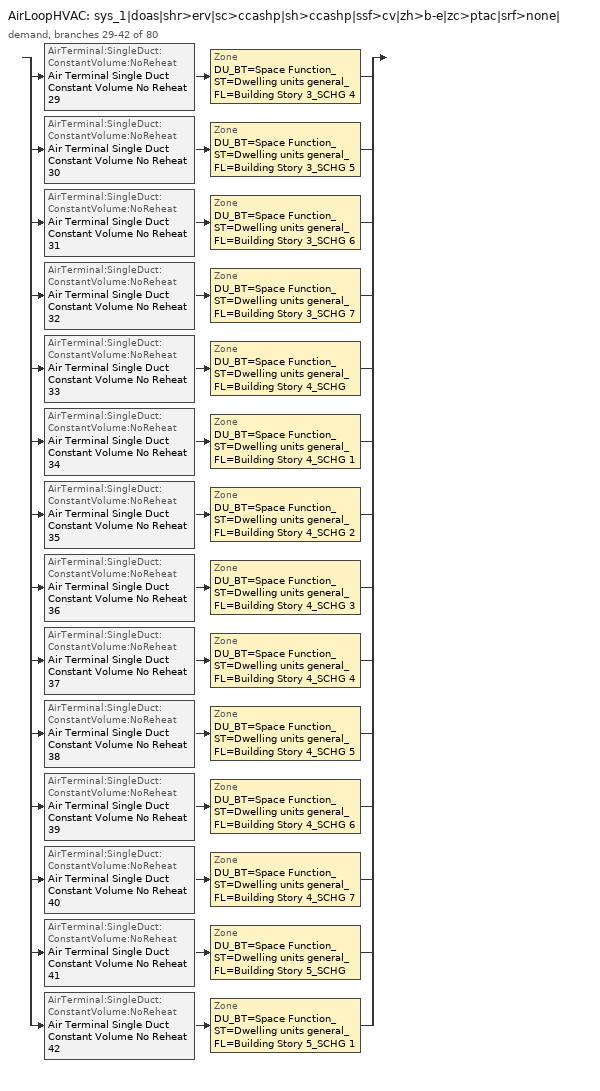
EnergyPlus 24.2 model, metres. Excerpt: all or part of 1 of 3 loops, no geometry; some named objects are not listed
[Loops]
AirLoopHVAC 'sys_1|doas|shr>erv|sc>ccashp|sh>ccashp|ssf>cv|zh>b-e|zc>ptac|srf>none|'
 demand, branches 29-42 of 80: split
  | AirTerminal:SingleDuct:ConstantVolume:NoReheat 'Air Terminal Single Duct Constant Volume No Reheat 29' > Zone 'DU_BT=Space Function_ST=Dwelling units general_FL=Building Story 3_SCHG 4'
  | AirTerminal:SingleDuct:ConstantVolume:NoReheat 'Air Terminal Single Duct Constant Volume No Reheat 30' > Zone 'DU_BT=Space Function_ST=Dwelling units general_FL=Building Story 3_SCHG 5'
  | AirTerminal:SingleDuct:ConstantVolume:NoReheat 'Air Terminal Single Duct Constant Volume No Reheat 31' > Zone 'DU_BT=Space Function_ST=Dwelling units general_FL=Building Story 3_SCHG 6'
  | AirTerminal:SingleDuct:ConstantVolume:NoReheat 'Air Terminal Single Duct Constant Volume No Reheat 32' > Zone 'DU_BT=Space Function_ST=Dwelling units general_FL=Building Story 3_SCHG 7'
  | AirTerminal:SingleDuct:ConstantVolume:NoReheat 'Air Terminal Single Duct Constant Volume No Reheat 33' > Zone 'DU_BT=Space Function_ST=Dwelling units general_FL=Building Story 4_SCHG'
  | AirTerminal:SingleDuct:ConstantVolume:NoReheat 'Air Terminal Single Duct Constant Volume No Reheat 34' > Zone 'DU_BT=Space Function_ST=Dwelling units general_FL=Building Story 4_SCHG 1'
  | AirTerminal:SingleDuct:ConstantVolume:NoReheat 'Air Terminal Single Duct Constant Volume No Reheat 35' > Zone 'DU_BT=Space Function_ST=Dwelling units general_FL=Building Story 4_SCHG 2'
  | AirTerminal:SingleDuct:ConstantVolume:NoReheat 'Air Terminal Single Duct Constant Volume No Reheat 36' > Zone 'DU_BT=Space Function_ST=Dwelling units general_FL=Building Story 4_SCHG 3'
  | AirTerminal:SingleDuct:ConstantVolume:NoReheat 'Air Terminal Single Duct Constant Volume No Reheat 37' > Zone 'DU_BT=Space Function_ST=Dwelling units general_FL=Building Story 4_SCHG 4'
  | AirTerminal:SingleDuct:ConstantVolume:NoReheat 'Air Terminal Single Duct Constant Volume No Reheat 38' > Zone 'DU_BT=Space Function_ST=Dwelling units general_FL=Building Story 4_SCHG 5'
  | AirTerminal:SingleDuct:ConstantVolume:NoReheat 'Air Terminal Single Duct Constant Volume No Reheat 39' > Zone 'DU_BT=Space Function_ST=Dwelling units general_FL=Building Story 4_SCHG 6'
  | AirTerminal:SingleDuct:ConstantVolume:NoReheat 'Air Terminal Single Duct Constant Volume No Reheat 40' > Zone 'DU_BT=Space Function_ST=Dwelling units general_FL=Building Story 4_SCHG 7'
  | AirTerminal:SingleDuct:ConstantVolume:NoReheat 'Air Terminal Single Duct Constant Volume No Reheat 41' > Zone 'DU_BT=Space Function_ST=Dwelling units general_FL=Building Story 5_SCHG'
  | AirTerminal:SingleDuct:ConstantVolume:NoReheat 'Air Terminal Single Duct Constant Volume No Reheat 42' > Zone 'DU_BT=Space Function_ST=Dwelling units general_FL=Building Story 5_SCHG 1'
[ZoneControl:Thermostat] Temperature Difference Between Cutout And Setpoint {deltaC}=0
Name | Zone or ZoneList | Control Type Schedule | Control 1
DU_BT=Space Function_ST=Dwelling units general_FL=Building Story 3_SCHG 4 Thermostat | DU_BT=Space Function_ST=Dwelling units general_FL=Building Story 3_SCHG 4 | DU_BT=Space Function_ST=Dwelling units general_FL=Building Story 3_SCHG 4 Thermostat Schedule | Space Function Dwelling units general Thermostat 209
DU_BT=Space Function_ST=Dwelling units general_FL=Building Story 3_SCHG 5 Thermostat | DU_BT=Space Function_ST=Dwelling units general_FL=Building Story 3_SCHG 5 | DU_BT=Space Function_ST=Dwelling units general_FL=Building Story 3_SCHG 5 Thermostat Schedule | Space Function Dwelling units general Thermostat 232
DU_BT=Space Function_ST=Dwelling units general_FL=Building Story 3_SCHG 6 Thermostat | DU_BT=Space Function_ST=Dwelling units general_FL=Building Story 3_SCHG 6 | DU_BT=Space Function_ST=Dwelling units general_FL=Building Story 3_SCHG 6 Thermostat Schedule | Space Function Dwelling units general Thermostat 234
DU_BT=Space Function_ST=Dwelling units general_FL=Building Story 3_SCHG 7 Thermostat | DU_BT=Space Function_ST=Dwelling units general_FL=Building Story 3_SCHG 7 | DU_BT=Space Function_ST=Dwelling units general_FL=Building Story 3_SCHG 7 Thermostat Schedule | Space Function Dwelling units general Thermostat 237
DU_BT=Space Function_ST=Dwelling units general_FL=Building Story 4_SCHG Thermostat | DU_BT=Space Function_ST=Dwelling units general_FL=Building Story 4_SCHG | DU_BT=Space Function_ST=Dwelling units general_FL=Building Story 4_SCHG Thermostat Schedule | Space Function Dwelling units general Thermostat 195
DU_BT=Space Function_ST=Dwelling units general_FL=Building Story 4_SCHG 1 Thermostat | DU_BT=Space Function_ST=Dwelling units general_FL=Building Story 4_SCHG 1 | DU_BT=Space Function_ST=Dwelling units general_FL=Building Story 4_SCHG 1 Thermostat Schedule | Space Function Dwelling units general Thermostat 201
DU_BT=Space Function_ST=Dwelling units general_FL=Building Story 4_SCHG 2 Thermostat | DU_BT=Space Function_ST=Dwelling units general_FL=Building Story 4_SCHG 2 | DU_BT=Space Function_ST=Dwelling units general_FL=Building Story 4_SCHG 2 Thermostat Schedule | Space Function Dwelling units general Thermostat 206
DU_BT=Space Function_ST=Dwelling units general_FL=Building Story 4_SCHG 3 Thermostat | DU_BT=Space Function_ST=Dwelling units general_FL=Building Story 4_SCHG 3 | DU_BT=Space Function_ST=Dwelling units general_FL=Building Story 4_SCHG 3 Thermostat Schedule | Space Function Dwelling units general Thermostat 211
DU_BT=Space Function_ST=Dwelling units general_FL=Building Story 4_SCHG 4 Thermostat | DU_BT=Space Function_ST=Dwelling units general_FL=Building Story 4_SCHG 4 | DU_BT=Space Function_ST=Dwelling units general_FL=Building Story 4_SCHG 4 Thermostat Schedule | Space Function Dwelling units general Thermostat 213
DU_BT=Space Function_ST=Dwelling units general_FL=Building Story 4_SCHG 5 Thermostat | DU_BT=Space Function_ST=Dwelling units general_FL=Building Story 4_SCHG 5 | DU_BT=Space Function_ST=Dwelling units general_FL=Building Story 4_SCHG 5 Thermostat Schedule | Space Function Dwelling units general Thermostat 214
DU_BT=Space Function_ST=Dwelling units general_FL=Building Story 4_SCHG 6 Thermostat | DU_BT=Space Function_ST=Dwelling units general_FL=Building Story 4_SCHG 6 | DU_BT=Space Function_ST=Dwelling units general_FL=Building Story 4_SCHG 6 Thermostat Schedule | Space Function Dwelling units general Thermostat 228
DU_BT=Space Function_ST=Dwelling units general_FL=Building Story 4_SCHG 7 Thermostat | DU_BT=Space Function_ST=Dwelling units general_FL=Building Story 4_SCHG 7 | DU_BT=Space Function_ST=Dwelling units general_FL=Building Story 4_SCHG 7 Thermostat Schedule | Space Function Dwelling units general Thermostat 235
DU_BT=Space Function_ST=Dwelling units general_FL=Building Story 5_SCHG Thermostat | DU_BT=Space Function_ST=Dwelling units general_FL=Building Story 5_SCHG | DU_BT=Space Function_ST=Dwelling units general_FL=Building Story 5_SCHG Thermostat Schedule | Space Function Dwelling units general Thermostat 161
DU_BT=Space Function_ST=Dwelling units general_FL=Building Story 5_SCHG 1 Thermostat | DU_BT=Space Function_ST=Dwelling units general_FL=Building Story 5_SCHG 1 | DU_BT=Space Function_ST=Dwelling units general_FL=Building Story 5_SCHG 1 Thermostat Schedule | Space Function Dwelling units general Thermostat 166
[ThermostatSetpoint:DualSetpoint] Heating Setpoint Temperature Schedule=NECB-G-Thermostat Setpoint-Heating; Cooling Setpoint Temperature Schedule=NECB-G-Thermostat Setpoint-Cooling
Space Function Dwelling units general Thermostat 209; Space Function Dwelling units general Thermostat 232; Space Function Dwelling units general Thermostat 234; Space Function Dwelling units general Thermostat 237; Space Function Dwelling units general Thermostat 195; Space Function Dwelling units general Thermostat 201; Space Function Dwelling units general Thermostat 206; Space Function Dwelling units general Thermostat 211; Space Function Dwelling units general Thermostat 213; Space Function Dwelling units general Thermostat 214; Space Function Dwelling units general Thermostat 228; Space Function Dwelling units general Thermostat 235; Space Function Dwelling units general Thermostat 161; Space Function Dwelling units general Thermostat 166
[AirTerminal:SingleDuct:ConstantVolume:NoReheat] Availability Schedule=Always On Discrete; Maximum Air Flow Rate {m3/s}=AutoSize
Air Terminal Single Duct Constant Volume No Reheat 29; Air Terminal Single Duct Constant Volume No Reheat 30; Air Terminal Single Duct Constant Volume No Reheat 31; Air Terminal Single Duct Constant Volume No Reheat 32; Air Terminal Single Duct Constant Volume No Reheat 33; Air Terminal Single Duct Constant Volume No Reheat 34; Air Terminal Single Duct Constant Volume No Reheat 35; Air Terminal Single Duct Constant Volume No Reheat 36; Air Terminal Single Duct Constant Volume No Reheat 37; Air Terminal Single Duct Constant Volume No Reheat 38; Air Terminal Single Duct Constant Volume No Reheat 39; Air Terminal Single Duct Constant Volume No Reheat 40; Air Terminal Single Duct Constant Volume No Reheat 41; Air Terminal Single Duct Constant Volume No Reheat 42
[ZoneHVAC:PackagedTerminalAirConditioner] Availability Schedule=Always On Discrete; Cooling Supply Air Flow Rate {m3/s}=Autosize; Heating Supply Air Flow Rate {m3/s}=Autosize; No Load Supply Air Flow Rate {m3/s}=Autosize; No Load Supply Air Flow Rate Control Set To Low Speed=Yes; Cooling Outdoor Air Flow Rate {m3/s}=1e-06; Heating Outdoor Air Flow Rate {m3/s}=1e-06; No Load Outdoor Air Flow Rate {m3/s}=1e-06; Fan Placement=DrawThrough; Supply Air Fan Operating Mode Schedule=Always Off Discrete
Name | Supply Air Fan | Heating Coil | Cooling Coil
ZoneHVACPackagedTerminalAirConditioner 28 | FanOnOff 28 | CoilHeatingElectric 29 | CoilCoolingDXSingleSpeed_PTAC 28 22kBtu/hr 9.5EER
ZoneHVACPackagedTerminalAirConditioner 29 | FanOnOff 29 | CoilHeatingElectric 30 | CoilCoolingDXSingleSpeed_PTAC 29 14kBtu/hr 9.9EER
ZoneHVACPackagedTerminalAirConditioner 30 | FanOnOff 30 | CoilHeatingElectric 31 | CoilCoolingDXSingleSpeed_PTAC 30 14kBtu/hr 9.9EER
ZoneHVACPackagedTerminalAirConditioner 31 | FanOnOff 31 | CoilHeatingElectric 32 | CoilCoolingDXSingleSpeed_PTAC 31 14kBtu/hr 9.9EER
ZoneHVACPackagedTerminalAirConditioner 32 | FanOnOff 32 | CoilHeatingElectric 33 | CoilCoolingDXSingleSpeed_PTAC 32 23kBtu/hr 9.5EER
ZoneHVACPackagedTerminalAirConditioner 33 | FanOnOff 33 | CoilHeatingElectric 34 | CoilCoolingDXSingleSpeed_PTAC 33 15kBtu/hr 9.6EER
ZoneHVACPackagedTerminalAirConditioner 34 | FanOnOff 34 | CoilHeatingElectric 35 | CoilCoolingDXSingleSpeed_PTAC 34 15kBtu/hr 9.6EER
ZoneHVACPackagedTerminalAirConditioner 35 | FanOnOff 35 | CoilHeatingElectric 36 | CoilCoolingDXSingleSpeed_PTAC 35 24kBtu/hr 9.5EER
ZoneHVACPackagedTerminalAirConditioner 36 | FanOnOff 36 | CoilHeatingElectric 37 | CoilCoolingDXSingleSpeed_PTAC 36 15kBtu/hr 9.6EER
ZoneHVACPackagedTerminalAirConditioner 37 | FanOnOff 37 | CoilHeatingElectric 38 | CoilCoolingDXSingleSpeed_PTAC 37 24kBtu/hr 9.5EER
ZoneHVACPackagedTerminalAirConditioner 38 | FanOnOff 38 | CoilHeatingElectric 39 | CoilCoolingDXSingleSpeed_PTAC 38 15kBtu/hr 9.6EER
ZoneHVACPackagedTerminalAirConditioner 39 | FanOnOff 39 | CoilHeatingElectric 40 | CoilCoolingDXSingleSpeed_PTAC 39 24kBtu/hr 9.5EER
ZoneHVACPackagedTerminalAirConditioner 40 | FanOnOff 40 | CoilHeatingElectric 41 | CoilCoolingDXSingleSpeed_PTAC 40 16kBtu/hr 9.5EER
ZoneHVACPackagedTerminalAirConditioner 41 | FanOnOff 41 | CoilHeatingElectric 42 | CoilCoolingDXSingleSpeed_PTAC 41 25kBtu/hr 9.5EER
[Fan:OnOff] Availability Schedule=Always On Discrete; Fan Total Efficiency=0.39975; Pressure Rise {Pa}=331.288; Maximum Flow Rate {m3/s}=Autosize; Motor Efficiency=0.615; Motor In Airstream Fraction=1
Name | Fan Power Ratio Function of Speed Ratio Curve | Fan Efficiency Ratio Function of Speed Ratio Curve
FanOnOff 28 | Fan On Off Power Curve 28 | Fan On Off Efficiency Curve 28
FanOnOff 29 | Fan On Off Power Curve 29 | Fan On Off Efficiency Curve 29
FanOnOff 30 | Fan On Off Power Curve 30 | Fan On Off Efficiency Curve 30
FanOnOff 31 | Fan On Off Power Curve 31 | Fan On Off Efficiency Curve 31
FanOnOff 32 | Fan On Off Power Curve 32 | Fan On Off Efficiency Curve 32
FanOnOff 33 | Fan On Off Power Curve 33 | Fan On Off Efficiency Curve 33
FanOnOff 34 | Fan On Off Power Curve 34 | Fan On Off Efficiency Curve 34
FanOnOff 35 | Fan On Off Power Curve 35 | Fan On Off Efficiency Curve 35
FanOnOff 36 | Fan On Off Power Curve 36 | Fan On Off Efficiency Curve 36
FanOnOff 37 | Fan On Off Power Curve 37 | Fan On Off Efficiency Curve 37
FanOnOff 38 | Fan On Off Power Curve 38 | Fan On Off Efficiency Curve 38
FanOnOff 39 | Fan On Off Power Curve 39 | Fan On Off Efficiency Curve 39
FanOnOff 40 | Fan On Off Power Curve 40 | Fan On Off Efficiency Curve 40
FanOnOff 41 | Fan On Off Power Curve 41 | Fan On Off Efficiency Curve 41
[Coil:Heating:Electric] Availability Schedule=Always Off Discrete; Efficiency=1; Nominal Capacity {W}=Autosize
CoilHeatingElectric 29; CoilHeatingElectric 30; CoilHeatingElectric 31; CoilHeatingElectric 32; CoilHeatingElectric 33; CoilHeatingElectric 34; CoilHeatingElectric 35; CoilHeatingElectric 36; CoilHeatingElectric 37; CoilHeatingElectric 38; CoilHeatingElectric 39; CoilHeatingElectric 40; CoilHeatingElectric 41; CoilHeatingElectric 42
[Coil:Cooling:DX:SingleSpeed] Availability Schedule=Always On Discrete; Gross Rated Total Cooling Capacity {W}=Autosize; Gross Rated Sensible Heat Ratio=Autosize; Rated Air Flow Rate {m3/s}=Autosize; Rated Evaporator Fan Power Per Volume Flow Rate 2017 {W/(m3/s)}=773.3; Rated Evaporator Fan Power Per Volume Flow Rate 2023 {W/(m3/s)}=934.4; Total Cooling Capacity Function of Temperature Curve=DXCOOL-NECB2011-REF-CAPFT; Total Cooling Capacity Function of Flow Fraction Curve=DXCOOL-NECB2011-REF-CAPFFLOW; Energy Input Ratio Function of Temperature Curve=DXCOOL-NECB2011-REF-COOLEIRFT; Energy Input Ratio Function of Flow Fraction Curve=DXCOOL-NECB2011-REF-COOLEIRFFLOW; Part Load Fraction Correlation Curve=DXCOOL-NECB2011-REF-COOLPLFFPLR; Minimum Outdoor Dry-Bulb Temperature for Compressor Operation {C}=-25; Nominal Time for Condensate Removal to Begin {s}=0; Ratio of Initial Moisture Evaporation Rate and Steady State Latent Capacity=0; Maximum Cycling Rate {cycles/hr}=0; Latent Capacity Time Constant {s}=0; Condenser Type=AirCooled; Evaporative Condenser Effectiveness=0.9; Evaporative Condenser Air Flow Rate {m3/s}=Autosize; Evaporative Condenser Pump Rated Power Consumption {W}=Autosize; Crankcase Heater Capacity {W}=1e-06; Maximum Outdoor Dry-Bulb Temperature for Crankcase Heater Operation {C}=10; Basin Heater Capacity {W/K}=0; Basin Heater Setpoint Temperature {C}=2
Name | Gross Rated Cooling COP {W/W}
CoilCoolingDXSingleSpeed_PTAC 28 22kBtu/hr 9.5EER; CoilCoolingDXSingleSpeed_PTAC 32 23kBtu/hr 9.5EER; CoilCoolingDXSingleSpeed_PTAC 35 24kBtu/hr 9.5EER; CoilCoolingDXSingleSpeed_PTAC 37 24kBtu/hr 9.5EER; CoilCoolingDXSingleSpeed_PTAC 39 24kBtu/hr 9.5EER; CoilCoolingDXSingleSpeed_PTAC 40 16kBtu/hr 9.5EER; CoilCoolingDXSingleSpeed_PTAC 41 25kBtu/hr 9.5EER | 3.3002
CoilCoolingDXSingleSpeed_PTAC 29 14kBtu/hr 9.9EER | 3.43451
CoilCoolingDXSingleSpeed_PTAC 30 14kBtu/hr 9.9EER | 3.43485
CoilCoolingDXSingleSpeed_PTAC 31 14kBtu/hr 9.9EER | 3.41989
CoilCoolingDXSingleSpeed_PTAC 33 15kBtu/hr 9.6EER | 3.33999
CoilCoolingDXSingleSpeed_PTAC 34 15kBtu/hr 9.6EER | 3.32497
CoilCoolingDXSingleSpeed_PTAC 36 15kBtu/hr 9.6EER | 3.32461
CoilCoolingDXSingleSpeed_PTAC 38 15kBtu/hr 9.6EER | 3.34035
[ZoneHVAC:Baseboard:Convective:Electric] Availability Schedule=Always On Discrete; Heating Design Capacity {W}=Autosize; Efficiency=1
ZoneHVACBaseboardConvectiveElectric 28; ZoneHVACBaseboardConvectiveElectric 29; ZoneHVACBaseboardConvectiveElectric 30; ZoneHVACBaseboardConvectiveElectric 31; ZoneHVACBaseboardConvectiveElectric 32; ZoneHVACBaseboardConvectiveElectric 33; ZoneHVACBaseboardConvectiveElectric 34; ZoneHVACBaseboardConvectiveElectric 35; ZoneHVACBaseboardConvectiveElectric 36; ZoneHVACBaseboardConvectiveElectric 37; ZoneHVACBaseboardConvectiveElectric 38; ZoneHVACBaseboardConvectiveElectric 39; ZoneHVACBaseboardConvectiveElectric 40; ZoneHVACBaseboardConvectiveElectric 41
[Zone equipment]
DU_BT=Space Function_ST=Dwelling units general_FL=Building Story 3_SCHG 4: Air Terminal Single Duct Constant Volume No Reheat 29, ZoneHVACPackagedTerminalAirConditioner 28, ZoneHVACBaseboardConvectiveElectric 28
DU_BT=Space Function_ST=Dwelling units general_FL=Building Story 3_SCHG 5: Air Terminal Single Duct Constant Volume No Reheat 30, ZoneHVACPackagedTerminalAirConditioner 29, ZoneHVACBaseboardConvectiveElectric 29
DU_BT=Space Function_ST=Dwelling units general_FL=Building Story 3_SCHG 6: Air Terminal Single Duct Constant Volume No Reheat 31, ZoneHVACPackagedTerminalAirConditioner 30, ZoneHVACBaseboardConvectiveElectric 30
DU_BT=Space Function_ST=Dwelling units general_FL=Building Story 3_SCHG 7: Air Terminal Single Duct Constant Volume No Reheat 32, ZoneHVACPackagedTerminalAirConditioner 31, ZoneHVACBaseboardConvectiveElectric 31
DU_BT=Space Function_ST=Dwelling units general_FL=Building Story 4_SCHG: Air Terminal Single Duct Constant Volume No Reheat 33, ZoneHVACPackagedTerminalAirConditioner 32, ZoneHVACBaseboardConvectiveElectric 32
DU_BT=Space Function_ST=Dwelling units general_FL=Building Story 4_SCHG 1: Air Terminal Single Duct Constant Volume No Reheat 34, ZoneHVACPackagedTerminalAirConditioner 33, ZoneHVACBaseboardConvectiveElectric 33
DU_BT=Space Function_ST=Dwelling units general_FL=Building Story 4_SCHG 2: Air Terminal Single Duct Constant Volume No Reheat 35, ZoneHVACPackagedTerminalAirConditioner 34, ZoneHVACBaseboardConvectiveElectric 34
DU_BT=Space Function_ST=Dwelling units general_FL=Building Story 4_SCHG 3: Air Terminal Single Duct Constant Volume No Reheat 36, ZoneHVACPackagedTerminalAirConditioner 35, ZoneHVACBaseboardConvectiveElectric 35
DU_BT=Space Function_ST=Dwelling units general_FL=Building Story 4_SCHG 4: Air Terminal Single Duct Constant Volume No Reheat 37, ZoneHVACPackagedTerminalAirConditioner 36, ZoneHVACBaseboardConvectiveElectric 36
DU_BT=Space Function_ST=Dwelling units general_FL=Building Story 4_SCHG 5: Air Terminal Single Duct Constant Volume No Reheat 38, ZoneHVACPackagedTerminalAirConditioner 37, ZoneHVACBaseboardConvectiveElectric 37
DU_BT=Space Function_ST=Dwelling units general_FL=Building Story 4_SCHG 6: Air Terminal Single Duct Constant Volume No Reheat 39, ZoneHVACPackagedTerminalAirConditioner 38, ZoneHVACBaseboardConvectiveElectric 38
DU_BT=Space Function_ST=Dwelling units general_FL=Building Story 4_SCHG 7: Air Terminal Single Duct Constant Volume No Reheat 40, ZoneHVACPackagedTerminalAirConditioner 39, ZoneHVACBaseboardConvectiveElectric 39
DU_BT=Space Function_ST=Dwelling units general_FL=Building Story 5_SCHG: Air Terminal Single Duct Constant Volume No Reheat 41, ZoneHVACPackagedTerminalAirConditioner 40, ZoneHVACBaseboardConvectiveElectric 40
DU_BT=Space Function_ST=Dwelling units general_FL=Building Story 5_SCHG 1: Air Terminal Single Duct Constant Volume No Reheat 42, ZoneHVACPackagedTerminalAirConditioner 41, ZoneHVACBaseboardConvectiveElectric 41
[Sizing:Zone] Zone Cooling Design Supply Air Temperature Input Method=TemperatureDifference; Zone Cooling Design Supply Air Temperature {C}=13; Zone Cooling Design Supply Air Temperature Difference {deltaC}=11; Zone Heating Design Supply Air Temperature Input Method=TemperatureDifference; Zone Heating Design Supply Air Temperature {C}=43; Zone Heating Design Supply Air Temperature Difference {deltaC}=21; Zone Cooling Design Supply Air Humidity Ratio {kgWater/kgDryAir}=0.0085; Zone Heating Design Supply Air Humidity Ratio {kgWater/kgDryAir}=0.008; Zone Heating Sizing Factor=1.3; Zone Cooling Sizing Factor=1.1; Cooling Design Air Flow Method=DesignDay; Cooling Design Air Flow Rate {m3/s}=0; Cooling Minimum Air Flow per Zone Floor Area {m3/s-m2}=0.000762; Cooling Minimum Air Flow {m3/s}=0; Cooling Minimum Air Flow Fraction=0; Heating Design Air Flow Method=DesignDay; Heating Design Air Flow Rate {m3/s}=0; Heating Maximum Air Flow per Zone Floor Area {m3/s-m2}=0.002032; Heating Maximum Air Flow {m3/s}=0.141576; Heating Maximum Air Flow Fraction=0.3; Account for Dedicated Outdoor Air System=No; Zone Load Sizing Method=Sensible Load Only No Latent Load; Zone Latent Cooling Design Supply Air Humidity Ratio Input Method=HumidityRatioDifference; Zone Cooling Design Supply Air Humidity Ratio Difference {kgWater/kgDryAir}=0.005; Zone Latent Heating Design Supply Air Humidity Ratio Input Method=HumidityRatioDifference; Zone Humidification Design Supply Air Humidity Ratio Difference {kgWater/kgDryAir}=0.005; Type of Space Sum to Use=Coincident
Name | Design Specification Outdoor Air Object
DU_BT=Space Function_ST=Dwelling units general_FL=Building Story 3_SCHG 4 | DU_BT=Space Function_ST=Dwelling units general_FL=Building Story 3_SCHG 4 DSOA Space List
DU_BT=Space Function_ST=Dwelling units general_FL=Building Story 3_SCHG 5 | DU_BT=Space Function_ST=Dwelling units general_FL=Building Story 3_SCHG 5 DSOA Space List
DU_BT=Space Function_ST=Dwelling units general_FL=Building Story 3_SCHG 6 | DU_BT=Space Function_ST=Dwelling units general_FL=Building Story 3_SCHG 6 DSOA Space List
DU_BT=Space Function_ST=Dwelling units general_FL=Building Story 3_SCHG 7 | DU_BT=Space Function_ST=Dwelling units general_FL=Building Story 3_SCHG 7 DSOA Space List
DU_BT=Space Function_ST=Dwelling units general_FL=Building Story 4_SCHG | DU_BT=Space Function_ST=Dwelling units general_FL=Building Story 4_SCHG DSOA Space List
DU_BT=Space Function_ST=Dwelling units general_FL=Building Story 4_SCHG 1 | DU_BT=Space Function_ST=Dwelling units general_FL=Building Story 4_SCHG 1 DSOA Space List
DU_BT=Space Function_ST=Dwelling units general_FL=Building Story 4_SCHG 2 | DU_BT=Space Function_ST=Dwelling units general_FL=Building Story 4_SCHG 2 DSOA Space List
DU_BT=Space Function_ST=Dwelling units general_FL=Building Story 4_SCHG 3 | DU_BT=Space Function_ST=Dwelling units general_FL=Building Story 4_SCHG 3 DSOA Space List
DU_BT=Space Function_ST=Dwelling units general_FL=Building Story 4_SCHG 4 | DU_BT=Space Function_ST=Dwelling units general_FL=Building Story 4_SCHG 4 DSOA Space List
DU_BT=Space Function_ST=Dwelling units general_FL=Building Story 4_SCHG 5 | DU_BT=Space Function_ST=Dwelling units general_FL=Building Story 4_SCHG 5 DSOA Space List
DU_BT=Space Function_ST=Dwelling units general_FL=Building Story 4_SCHG 6 | DU_BT=Space Function_ST=Dwelling units general_FL=Building Story 4_SCHG 6 DSOA Space List
DU_BT=Space Function_ST=Dwelling units general_FL=Building Story 4_SCHG 7 | DU_BT=Space Function_ST=Dwelling units general_FL=Building Story 4_SCHG 7 DSOA Space List
DU_BT=Space Function_ST=Dwelling units general_FL=Building Story 5_SCHG | DU_BT=Space Function_ST=Dwelling units general_FL=Building Story 5_SCHG DSOA Space List
DU_BT=Space Function_ST=Dwelling units general_FL=Building Story 5_SCHG 1 | DU_BT=Space Function_ST=Dwelling units general_FL=Building Story 5_SCHG 1 DSOA Space List
[DesignSpecification:OutdoorAir]
Space Function Dwelling units general Ventilation: Outdoor Air Method=Sum; Outdoor Air Flow per Person {m3/s-person}=0.00235974; Outdoor Air Flow per Zone Floor Area {m3/s-m2}=0.0003048; Outdoor Air Flow per Zone {m3/s}=0; Outdoor Air Flow Air Changes per Hour {1/hr}=0
[DesignSpecification:OutdoorAir:SpaceList] Space Design Specification Outdoor Air Object Name 1=Space Function Dwelling units general Ventilation
Name | Space Name 1
DU_BT=Space Function_ST=Dwelling units general_FL=Building Story 3_SCHG 4 DSOA Space List | F3 SE Apartment
DU_BT=Space Function_ST=Dwelling units general_FL=Building Story 3_SCHG 5 DSOA Space List | F3 N1 Apartment
DU_BT=Space Function_ST=Dwelling units general_FL=Building Story 3_SCHG 6 DSOA Space List | F3 N2 Apartment
DU_BT=Space Function_ST=Dwelling units general_FL=Building Story 3_SCHG 7 DSOA Space List | F3 S1 Apartment
DU_BT=Space Function_ST=Dwelling units general_FL=Building Story 4_SCHG DSOA Space List | F4 NE Apartment
DU_BT=Space Function_ST=Dwelling units general_FL=Building Story 4_SCHG 1 DSOA Space List | F4 N1 Apartment
DU_BT=Space Function_ST=Dwelling units general_FL=Building Story 4_SCHG 2 DSOA Space List | F4 S2 Apartment
DU_BT=Space Function_ST=Dwelling units general_FL=Building Story 4_SCHG 3 DSOA Space List | F4 SE Apartment
DU_BT=Space Function_ST=Dwelling units general_FL=Building Story 4_SCHG 4 DSOA Space List | F4 S1 Apartment
DU_BT=Space Function_ST=Dwelling units general_FL=Building Story 4_SCHG 5 DSOA Space List | F4 SW Apartment
DU_BT=Space Function_ST=Dwelling units general_FL=Building Story 4_SCHG 6 DSOA Space List | F4 N2 Apartment
DU_BT=Space Function_ST=Dwelling units general_FL=Building Story 4_SCHG 7 DSOA Space List | F4 NW Apartment
DU_BT=Space Function_ST=Dwelling units general_FL=Building Story 5_SCHG DSOA Space List | M S2 Apartment
DU_BT=Space Function_ST=Dwelling units general_FL=Building Story 5_SCHG 1 DSOA Space List | M SE Apartment
[Schedule:Day:Interval]
NECB-G-Thermostat Setpoint-Heating Sun|Hol Day; NECB-G-Thermostat Setpoint-Heating Default|Wkdy Day; NECB-G-Thermostat Setpoint-Heating Sat Day; NECB-G-Thermostat Setpoint-Heating Default: No, 01:00, 22, 07:00, 18, 08:00, 20, 24:00, 22
NECB-G-Thermostat Setpoint-Cooling Sun|Hol Day; NECB-G-Thermostat Setpoint-Cooling Default|Wkdy Day; NECB-G-Thermostat Setpoint-Cooling Sat Day; NECB-G-Thermostat Setpoint-Cooling Default: No, 24:00, 24
[Schedule:Week:Daily]
NECB-G-Thermostat Setpoint-Heating Week Rule - Jan1-Dec31: NECB-G-Thermostat Setpoint-Heating Sun|Hol Day, NECB-G-Thermostat Setpoint-Heating Default|Wkdy Day, NECB-G-Thermostat Setpoint-Heating Default|Wkdy Day, NECB-G-Thermostat Setpoint-Heating Default|Wkdy Day, NECB-G-Thermostat Setpoint-Heating Default|Wkdy Day, NECB-G-Thermostat Setpoint-Heating Default|Wkdy Day, NECB-G-Thermostat Setpoint-Heating Sat Day, NECB-G-Thermostat Setpoint-Heating Default, NECB-G-Thermostat Setpoint-Heating Default, NECB-G-Thermostat Setpoint-Heating Default, NECB-G-Thermostat Setpoint-Heating Default, NECB-G-Thermostat Setpoint-Heating Default
NECB-G-Thermostat Setpoint-Cooling Week Rule - Jan1-Dec31: NECB-G-Thermostat Setpoint-Cooling Sun|Hol Day, NECB-G-Thermostat Setpoint-Cooling Default|Wkdy Day, NECB-G-Thermostat Setpoint-Cooling Default|Wkdy Day, NECB-G-Thermostat Setpoint-Cooling Default|Wkdy Day, NECB-G-Thermostat Setpoint-Cooling Default|Wkdy Day, NECB-G-Thermostat Setpoint-Cooling Default|Wkdy Day, NECB-G-Thermostat Setpoint-Cooling Sat Day, NECB-G-Thermostat Setpoint-Cooling Default, NECB-G-Thermostat Setpoint-Cooling Default, NECB-G-Thermostat Setpoint-Cooling Default, NECB-G-Thermostat Setpoint-Cooling Default, NECB-G-Thermostat Setpoint-Cooling Default
[Schedule:Year]
NECB-G-Thermostat Setpoint-Heating: NECB-G-Thermostat Setpoint-Heating Week Rule - Jan1-Dec31, 1, 1, 12, 31
NECB-G-Thermostat Setpoint-Cooling: NECB-G-Thermostat Setpoint-Cooling Week Rule - Jan1-Dec31, 1, 1, 12, 31
[Schedule:Compact]
DU_BT=Space Function_ST=Dwelling units general_FL=Building Story 3_SCHG 4 Thermostat Schedule; DU_BT=Space Function_ST=Dwelling units general_FL=Building Story 3_SCHG 5 Thermostat Schedule; DU_BT=Space Function_ST=Dwelling units general_FL=Building Story 3_SCHG 6 Thermostat Schedule; DU_BT=Space Function_ST=Dwelling units general_FL=Building Story 3_SCHG 7 Thermostat Schedule; DU_BT=Space Function_ST=Dwelling units general_FL=Building Story 4_SCHG Thermostat Schedule; DU_BT=Space Function_ST=Dwelling units general_FL=Building Story 4_SCHG 1 Thermostat Schedule; DU_BT=Space Function_ST=Dwelling units general_FL=Building Story 4_SCHG 2 Thermostat Schedule; DU_BT=Space Function_ST=Dwelling units general_FL=Building Story 4_SCHG 3 Thermostat Schedule; DU_BT=Space Function_ST=Dwelling units general_FL=Building Story 4_SCHG 4 Thermostat Schedule; DU_BT=Space Function_ST=Dwelling units general_FL=Building Story 4_SCHG 5 Thermostat Schedule; DU_BT=Space Function_ST=Dwelling units general_FL=Building Story 4_SCHG 6 Thermostat Schedule; DU_BT=Space Function_ST=Dwelling units general_FL=Building Story 4_SCHG 7 Thermostat Schedule; DU_BT=Space Function_ST=Dwelling units general_FL=Building Story 5_SCHG Thermostat Schedule; DU_BT=Space Function_ST=Dwelling units general_FL=Building Story 5_SCHG 1 Thermostat Schedule: Through: 12/31, For: AllDays, Until: 24:00, 4
[Schedule:Constant]
Name | Hourly Value
Always On Discrete | 1
Always Off Discrete | 0
[Curve:Exponent] Coefficient1 Constant=1; Coefficient2 Constant=0; Coefficient3 Constant=0; Minimum Value of x {BasedOnField A2}=0; Maximum Value of x {BasedOnField A2}=1
Fan On Off Power Curve 28; Fan On Off Power Curve 29; Fan On Off Power Curve 30; Fan On Off Power Curve 31; Fan On Off Power Curve 32; Fan On Off Power Curve 33; Fan On Off Power Curve 34; Fan On Off Power Curve 35; Fan On Off Power Curve 36; Fan On Off Power Curve 37; Fan On Off Power Curve 38; Fan On Off Power Curve 39; Fan On Off Power Curve 40; Fan On Off Power Curve 41
[Curve:Cubic] Maximum Value of x {BasedOnField A2}=1
Name | Coefficient1 Constant | Coefficient2 x | Coefficient3 x**2 | Coefficient4 x**3 | Minimum Value of x {BasedOnField A2}
DXCOOL-NECB2011-REF-COOLPLFFPLR | 0.0277 | 4.9151 | -8.184 | 4.2702 | 0.7
Fan On Off Efficiency Curve 28; Fan On Off Efficiency Curve 29; Fan On Off Efficiency Curve 30; Fan On Off Efficiency Curve 31; Fan On Off Efficiency Curve 32; Fan On Off Efficiency Curve 33; Fan On Off Efficiency Curve 34; Fan On Off Efficiency Curve 35; Fan On Off Efficiency Curve 36; Fan On Off Efficiency Curve 37; Fan On Off Efficiency Curve 38; Fan On Off Efficiency Curve 39; Fan On Off Efficiency Curve 40; Fan On Off Efficiency Curve 41 | 1 | 0 | 0 | 0 | 0
[Curve:Biquadratic] Minimum Value of x {BasedOnField A2}=13; Maximum Value of x {BasedOnField A2}=24; Minimum Value of y {BasedOnField A3}=24; Maximum Value of y {BasedOnField A3}=46
Name | Coefficient1 Constant | Coefficient2 x | Coefficient3 x**2 | Coefficient4 y | Coefficient5 y**2 | Coefficient6 x*y
DXCOOL-NECB2011-REF-CAPFT | 0.867905 | 0.0142459 | 0.00055436 | -0.0075575 | 3.3e-05 | -0.0001918
DXCOOL-NECB2011-REF-COOLEIRFT | 0.114171 | 0.0281822 | -0.0004199 | 0.0214108 | 0.000161028 | -0.000679104
[Curve:Quadratic] Minimum Value of x {BasedOnField A2}=0.5; Maximum Value of x {BasedOnField A2}=1.5
Name | Coefficient1 Constant | Coefficient2 x | Coefficient3 x**2
DXCOOL-NECB2011-REF-CAPFFLOW | 0.8 | 0.2 | 0
DXCOOL-NECB2011-REF-COOLEIRFFLOW | 1.1552 | -0.1808 | 0.0256
